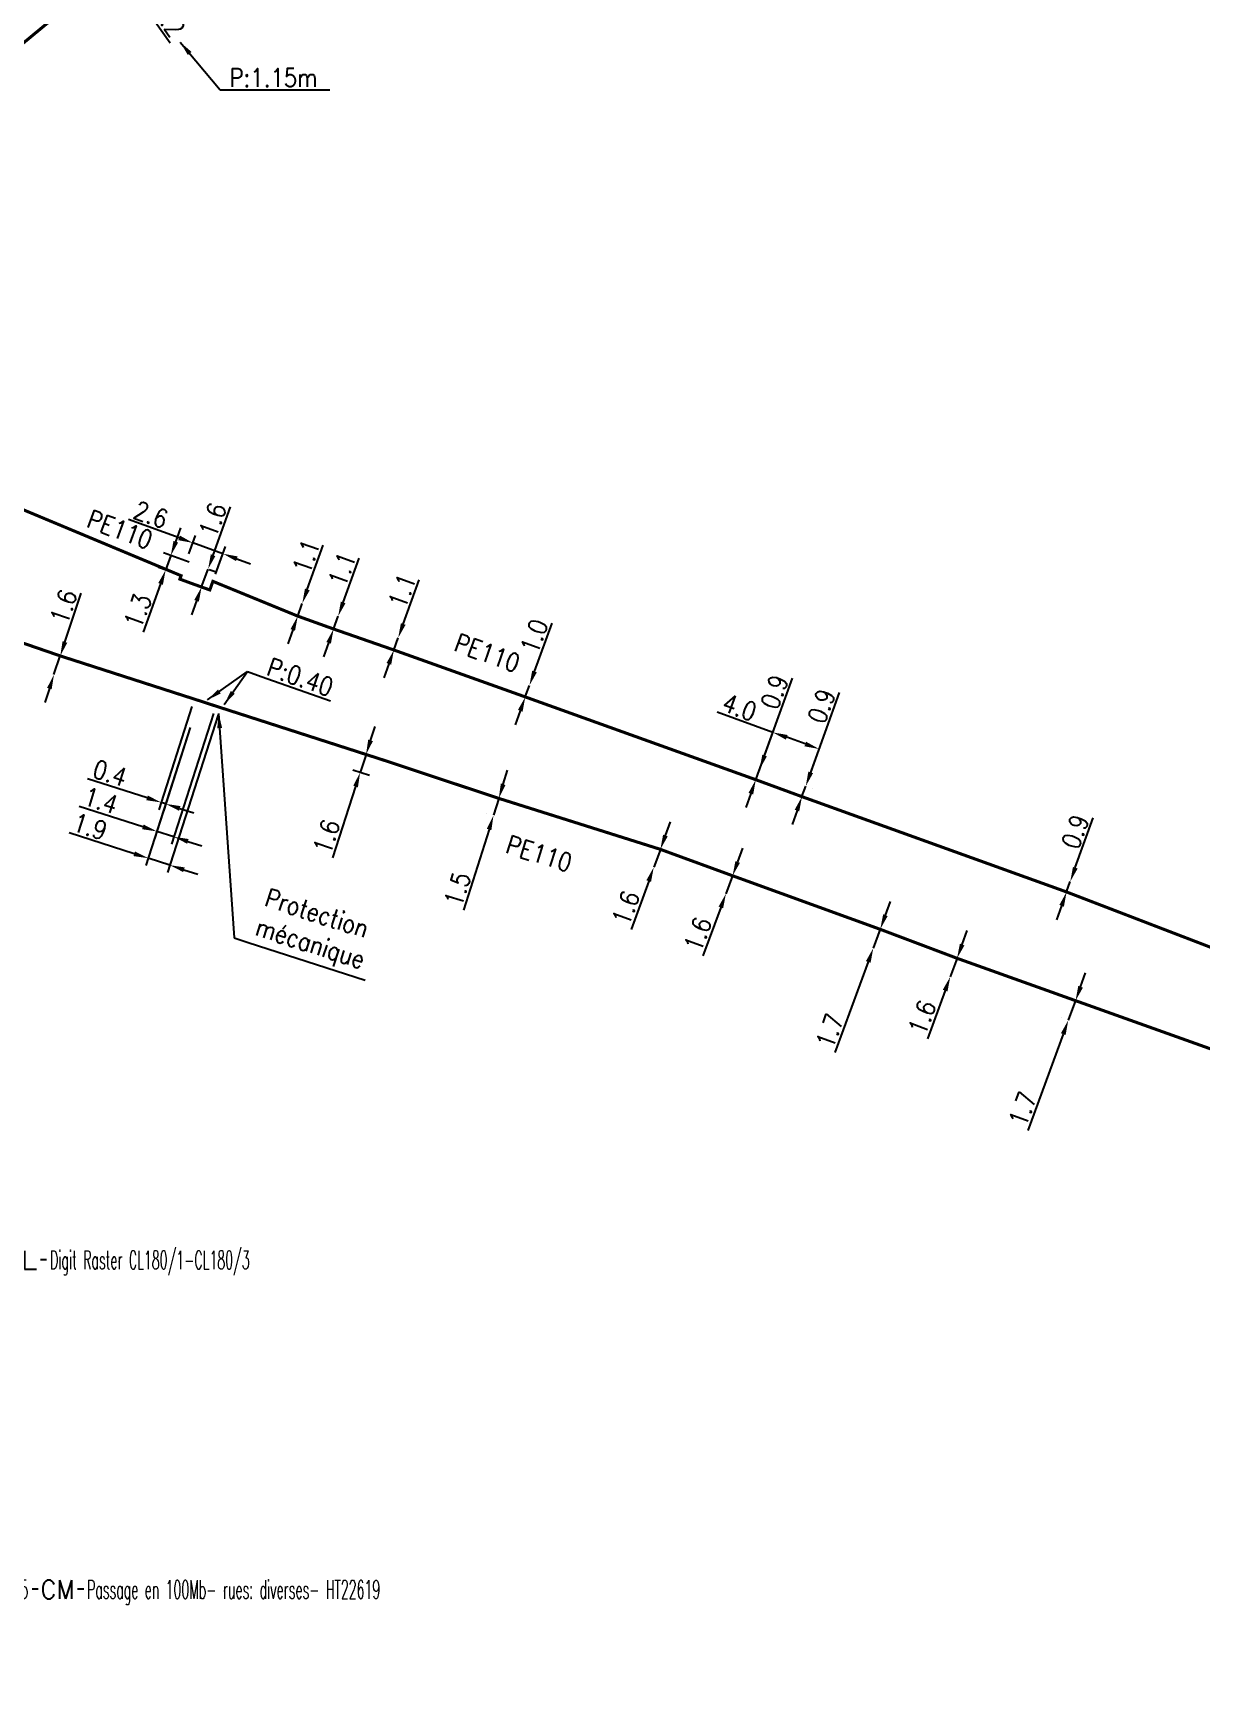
# Model space of a CAD drawing. Header units: millimetres. Extents: x 149996 to 151004, y 126998 to 128018.
# Drawn here: x 150520.6 to 150615.7, y 127226.4 to 127360.6 of the extents above; entities that cross this region are included whole.
import ezdxf
from ezdxf.enums import TextEntityAlignment as Align

# ---------------------------------------------------------------- set-up
doc = ezdxf.new("R2010")
doc.units = ezdxf.units.MM
doc.header["$PDMODE"] = 34
doc.linetypes.add('L_25_AP', pattern=[2000, 1000, 1000])
doc.linetypes.add('L_25_PE', pattern=[2000, 1000, 1000])
doc.layers.get('0').update_dxf_attribs({"linetype": 'CONTINUOUS'})
doc.layers.get('DEFPOINTS').update_dxf_attribs({"linetype": 'CONTINUOUS'})
for name, color, linetype in [('L_140', 3, 'CONTINUOUS'), ('L_150', 1, 'CONTINUOUS'), ('L_420', 7, 'CONTINUOUS'), ('L_910', 7, 'CONTINUOUS')]:
    doc.layers.add(name, color=color, linetype=linetype)
doc.styles.get("Standard").update_dxf_attribs({"font": 'romans.shx', "width": 0.85})
doc.dimstyles.get("Standard").update_dxf_attribs({"dimtxt": 1.5, "dimasz": 1.2, "dimexe": 0.625, "dimexo": 0.625, "dimgap": 0.25, "dimtad": 1, "dimdec": 1, "dimzin": 0, "dimdsep": 46, "dimtxsty": 'Standard', "dimcen": -0.5, "dimadec": 0, "dimazin": 0, "dimtfac": 1, "dimtdec": 1, "dimtmove": 0, "dimatfit": 3, "dimfxl": 0, "dimtolj": 1, "dimtzin": 0, "dimarcsym": 0})

# ---------------------------------------------------------------- blocks, each defined once
blk = doc.blocks.new('*D79')
at = {"layer": 'DEFPOINTS', "color": 0, "linetype": 'Continuous', "transparency": 16777216}
for p in [(150528.81, 127367.28), (150530.08, 127365.48), (150528.55, 127364.41)]:
    blk.add_point(p, dxfattribs=at)
at = {"layer": 'L_150', "color": 0, "linetype": 'Continuous', "lineweight": -2, "transparency": 16777216}
for p, q in [((150526.6, 127367.19), (150525.9, 127368.17)), ((150528.3, 127366.92), (150526.77, 127365.84)), ((150527.29, 127366.2), (150528.55, 127364.41)), ((150529.57, 127365.12), (150528.04, 127364.05)), ((150529.24, 127363.42), (150531.76, 127359.85))]:
    blk.add_line(p, q, dxfattribs=at)
at = {"layer": 'L_150', "color": 0, "linetype": 'Continuous', "transparency": 16777216}
for points in [[(150526.76, 127367.3), (150526.43, 127367.07), (150527.29, 127366.2)], [(150529.41, 127363.54), (150529.08, 127363.31), (150528.55, 127364.41)]]:
    blk.add_solid(points, dxfattribs=at)
at = {"layer": 'L_150', "color": 0, "linetype": 'Continuous', "transparency": 16777216, "insert": (150531.66, 127361.72), "char_height": 1.5, "attachment_point": 5, "rotation": 305.1501}
blk.add_mtext('\\A1;2.2', dxfattribs=at)
blk = doc.blocks.new('*D576')
at = {"layer": 'DEFPOINTS', "color": 0, "linetype": 'Continuous', "transparency": 16777216}
for p in [(150533.73, 127306.41), (150533.59, 127304.69), (150531.4, 127297.88)]:
    blk.add_point(p, dxfattribs=at)
at = {"layer": 'L_420', "color": 0, "linetype": 'Continuous', "lineweight": -2, "transparency": 16777216}
for p, q in [((150533.53, 127305.82), (150530.83, 127297.4)), ((150533.4, 127304.1), (150531.21, 127297.28)), ((150529.88, 127298.37), (150525.02, 127299.93)), ((150531.4, 127297.88), (150531.02, 127298)), ((150532.54, 127297.51), (150533.69, 127297.14))]:
    blk.add_line(p, q, dxfattribs=at)
at = {"layer": 'L_420', "color": 0, "linetype": 'Continuous', "transparency": 16777216}
for points in [[(150529.94, 127298.56), (150529.82, 127298.18), (150531.02, 127298)], [(150532.6, 127297.7), (150532.48, 127297.32), (150531.4, 127297.88)]]:
    blk.add_solid(points, dxfattribs=at)
at = {"layer": 'L_420', "color": 0, "linetype": 'Continuous', "transparency": 16777216, "insert": (150526.86, 127300.39), "char_height": 1.5, "attachment_point": 5, "rotation": 342.1648}
blk.add_mtext('\\A1;0.4', dxfattribs=at)
blk = doc.blocks.new('*D577')
at = {"layer": 'DEFPOINTS', "color": 0, "linetype": 'Continuous', "transparency": 16777216}
for p in [(150535.49, 127305.84), (150533.59, 127304.69), (150530.68, 127295.64)]:
    blk.add_point(p, dxfattribs=at)
at = {"layer": 'L_150', "color": 0, "linetype": 'Continuous', "lineweight": -2, "transparency": 16777216}
for p, q in [((150535.3, 127305.25), (150531.87, 127294.6)), ((150533.4, 127304.1), (150530.49, 127295.04)), ((150529.54, 127296.01), (150524.35, 127297.68)), ((150532.06, 127295.2), (150530.68, 127295.64)), ((150533.2, 127294.83), (150534.35, 127294.46))]:
    blk.add_line(p, q, dxfattribs=at)
at = {"layer": 'L_150', "color": 0, "linetype": 'Continuous', "transparency": 16777216}
for points in [[(150529.6, 127296.2), (150529.48, 127295.82), (150530.68, 127295.64)], [(150533.26, 127295.02), (150533.14, 127294.64), (150532.06, 127295.2)]]:
    blk.add_solid(points, dxfattribs=at)
at = {"layer": 'L_150', "color": 0, "linetype": 'Continuous', "transparency": 16777216, "insert": (150526.11, 127298.16), "char_height": 1.5, "attachment_point": 5, "rotation": 342.1648}
blk.add_mtext('\\A1;1.4', dxfattribs=at)
blk = doc.blocks.new('*D578')
at = {"layer": 'DEFPOINTS', "color": 0, "linetype": 'Continuous', "transparency": 16777216}
for p in [(150535.87, 127305.72), (150533.59, 127304.69), (150529.98, 127293.46)]:
    blk.add_point(p, dxfattribs=at)
at = {"layer": 'L_420', "color": 0, "linetype": 'Continuous', "lineweight": -2, "transparency": 16777216}
for p, q in [((150535.68, 127305.13), (150531.55, 127292.29)), ((150533.4, 127304.1), (150529.79, 127292.86)), ((150528.84, 127293.82), (150523.54, 127295.53)), ((150531.74, 127292.89), (150529.98, 127293.46)), ((150532.88, 127292.52), (150534.02, 127292.15))]:
    blk.add_line(p, q, dxfattribs=at)
at = {"layer": 'L_420', "color": 0, "linetype": 'Continuous', "transparency": 16777216}
for points in [[(150528.9, 127294.01), (150528.77, 127293.63), (150529.98, 127293.46)], [(150532.94, 127292.71), (150532.82, 127292.33), (150531.74, 127292.89)]]:
    blk.add_solid(points, dxfattribs=at)
at = {"layer": 'L_420', "color": 0, "linetype": 'Continuous', "transparency": 16777216, "insert": (150525.24, 127296.03), "char_height": 1.5, "attachment_point": 5, "rotation": 342.1648}
blk.add_mtext('\\A1;1.9', dxfattribs=at)
blk = doc.blocks.new('*D579')
at = {"layer": 'DEFPOINTS', "color": 0, "linetype": 'Continuous', "transparency": 16777216}
for p in [(150522.81, 127309.93), (150522.3, 127308.41), (150522.3, 127308.41)]:
    blk.add_point(p, dxfattribs=at)
at = {"layer": 'L_150', "color": 0, "linetype": 'Continuous', "lineweight": -2, "transparency": 16777216}
for p, q in [((150523.19, 127311.06), (150524.52, 127315.04)), ((150522.3, 127308.41), (150522.81, 127309.93)), ((150521.93, 127307.27), (150521.55, 127306.13))]:
    blk.add_line(p, q, dxfattribs=at)
at = {"layer": 'L_150', "color": 0, "linetype": 'Continuous', "transparency": 16777216}
for points in [[(150523, 127311.13), (150523.38, 127311), (150522.81, 127309.93)], [(150521.74, 127307.33), (150522.11, 127307.21), (150522.3, 127308.41)]]:
    blk.add_solid(points, dxfattribs=at)
at = {"layer": 'L_150', "color": 0, "linetype": 'Continuous', "transparency": 16777216, "insert": (150523.09, 127313.94), "char_height": 1.5, "attachment_point": 5, "rotation": 71.5608}
blk.add_mtext('\\A1;1.6', dxfattribs=at)
blk = doc.blocks.new('*D580')
at = {"layer": 'DEFPOINTS', "color": 0, "linetype": 'Continuous', "transparency": 16777216}
for p in [(150549.06, 127301.47), (150547.23, 127300.44), (150548.59, 127300)]:
    blk.add_point(p, dxfattribs=at)
at = {"layer": 'L_150', "color": 0, "linetype": 'Continuous', "lineweight": -2, "transparency": 16777216}
for p, q in [((150548.08, 127303.05), (150548.45, 127304.19)), ((150548.47, 127301.67), (150547.12, 127302.11)), ((150547.71, 127301.91), (150547.23, 127300.44)), ((150547.99, 127300.19), (150546.64, 127300.63)), ((150546.86, 127299.3), (150544.98, 127293.49))]:
    blk.add_line(p, q, dxfattribs=at)
at = {"layer": 'L_150', "color": 0, "linetype": 'Continuous', "transparency": 16777216}
for points in [[(150547.89, 127303.12), (150548.27, 127302.99), (150547.71, 127301.91)], [(150546.67, 127299.36), (150547.05, 127299.23), (150547.23, 127300.44)]]:
    blk.add_solid(points, dxfattribs=at)
at = {"layer": 'L_150', "color": 0, "linetype": 'Continuous', "transparency": 16777216, "insert": (150544.49, 127295.22), "char_height": 1.5, "attachment_point": 5, "rotation": 72.0088}
blk.add_mtext('\\A1;1.6', dxfattribs=at)
blk = doc.blocks.new('*D581')
at = {"layer": 'DEFPOINTS', "color": 0, "linetype": 'Continuous', "transparency": 16777216}
for p in [(150558.53, 127298.33), (150558.09, 127296.95), (150558.09, 127296.94)]:
    blk.add_point(p, dxfattribs=at)
at = {"layer": 'L_150', "color": 0, "linetype": 'Continuous', "lineweight": -2, "transparency": 16777216}
for p, q in [((150558.88, 127299.48), (150559.24, 127300.62)), ((150557.93, 127298.51), (150557.92, 127298.52)), ((150558.52, 127298.33), (150558.09, 127296.95)), ((150557.5, 127297.13), (150557.49, 127297.13)), ((150557.73, 127295.8), (150555.66, 127289.22))]:
    blk.add_line(p, q, dxfattribs=at)
at = {"layer": 'L_150', "color": 0, "linetype": 'Continuous', "transparency": 16777216}
for points in [[(150558.69, 127299.54), (150559.07, 127299.42), (150558.52, 127298.33)], [(150557.54, 127295.86), (150557.92, 127295.74), (150558.09, 127296.95)]]:
    blk.add_solid(points, dxfattribs=at)
at = {"layer": 'L_150', "color": 0, "linetype": 'Continuous', "transparency": 16777216, "insert": (150555.16, 127290.94), "char_height": 1.5, "attachment_point": 5, "rotation": 72.6056}
blk.add_mtext('\\A1;1.5', dxfattribs=at)
blk = doc.blocks.new('*D582')
at = {"layer": 'DEFPOINTS', "color": 0, "linetype": 'Continuous', "transparency": 16777216}
for p in [(150571.68, 127294.18), (150571.14, 127292.72), (150571.14, 127292.72)]:
    blk.add_point(p, dxfattribs=at)
at = {"layer": 'L_150', "color": 0, "linetype": 'Continuous', "lineweight": -2, "transparency": 16777216}
for p, q in [((150572.09, 127295.31), (150572.5, 127296.43)), ((150571.68, 127294.18), (150571.14, 127292.72)), ((150570.73, 127291.6), (150569.29, 127287.66))]:
    blk.add_line(p, q, dxfattribs=at)
at = {"layer": 'L_150', "color": 0, "linetype": 'Continuous', "transparency": 16777216}
for points in [[(150571.9, 127295.37), (150572.28, 127295.24), (150571.68, 127294.18)], [(150570.54, 127291.66), (150570.92, 127291.53), (150571.14, 127292.72)]]:
    blk.add_solid(points, dxfattribs=at)
at = {"layer": 'L_150', "color": 0, "linetype": 'Continuous', "transparency": 16777216, "insert": (150568.87, 127289.41), "char_height": 1.5, "attachment_point": 5, "rotation": 69.9033}
blk.add_mtext('\\A1;1.6', dxfattribs=at)
blk = doc.blocks.new('*D583')
at = {"layer": 'DEFPOINTS', "color": 0, "linetype": 'Continuous', "transparency": 16777216}
for p in [(150589.59, 127287.69), (150589.02, 127286.14), (150589.02, 127286.14)]:
    blk.add_point(p, dxfattribs=at)
at = {"layer": 'L_150', "color": 0, "linetype": 'Continuous', "lineweight": -2, "transparency": 16777216}
for p, q in [((150590.01, 127288.82), (150590.42, 127289.94)), ((150589.59, 127287.69), (150589.02, 127286.14)), ((150588.61, 127285.01), (150585.9, 127277.64))]:
    blk.add_line(p, q, dxfattribs=at)
at = {"layer": 'L_150', "color": 0, "linetype": 'Continuous', "transparency": 16777216}
for points in [[(150589.82, 127288.89), (150590.19, 127288.75), (150589.59, 127287.69)], [(150588.42, 127285.08), (150588.8, 127284.95), (150589.02, 127286.14)]]:
    blk.add_solid(points, dxfattribs=at)
at = {"layer": 'L_150', "color": 0, "linetype": 'Continuous', "transparency": 16777216, "insert": (150585.48, 127279.39), "char_height": 1.5, "attachment_point": 5, "rotation": 69.8472}
blk.add_mtext('\\A1;1.7', dxfattribs=at)
blk = doc.blocks.new('*D584')
at = {"layer": 'DEFPOINTS', "color": 0, "linetype": 'Continuous', "transparency": 16777216}
for p in [(150595.84, 127285.31), (150595.29, 127283.81), (150595.29, 127283.81)]:
    blk.add_point(p, dxfattribs=at)
at = {"layer": 'L_150', "color": 0, "linetype": 'Continuous', "lineweight": -2, "transparency": 16777216}
for p, q in [((150596.26, 127286.43), (150596.67, 127287.56)), ((150595.84, 127285.31), (150595.29, 127283.81)), ((150594.87, 127282.68), (150593.42, 127278.75))]:
    blk.add_line(p, q, dxfattribs=at)
at = {"layer": 'L_150', "color": 0, "linetype": 'Continuous', "transparency": 16777216}
for points in [[(150596.07, 127286.5), (150596.44, 127286.36), (150595.84, 127285.31)], [(150594.68, 127282.75), (150595.06, 127282.61), (150595.29, 127283.81)]]:
    blk.add_solid(points, dxfattribs=at)
at = {"layer": 'L_150', "color": 0, "linetype": 'Continuous', "transparency": 16777216, "insert": (150593, 127280.5), "char_height": 1.5, "attachment_point": 5, "rotation": 69.7236}
blk.add_mtext('\\A1;1.6', dxfattribs=at)
blk = doc.blocks.new('*D585')
at = {"layer": 'DEFPOINTS', "color": 0, "linetype": 'Continuous', "transparency": 16777216}
for p in [(150605.49, 127281.86), (150604.9, 127280.27), (150604.9, 127280.27)]:
    blk.add_point(p, dxfattribs=at)
at = {"layer": 'L_150', "color": 0, "linetype": 'Continuous', "lineweight": -2, "transparency": 16777216}
for p, q in [((150605.9, 127282.99), (150606.31, 127284.12)), ((150604.9, 127282.08), (150604.9, 127282.08)), ((150605.49, 127281.86), (150604.9, 127280.27)), ((150604.31, 127280.48), (150604.31, 127280.48)), ((150604.49, 127279.14), (150601.61, 127271.3))]:
    blk.add_line(p, q, dxfattribs=at)
at = {"layer": 'L_150', "color": 0, "linetype": 'Continuous', "transparency": 16777216}
for points in [[(150605.71, 127283.06), (150606.09, 127282.92), (150605.49, 127281.86)], [(150604.3, 127279.21), (150604.68, 127279.07), (150604.9, 127280.27)]]:
    blk.add_solid(points, dxfattribs=at)
at = {"layer": 'L_150', "color": 0, "linetype": 'Continuous', "transparency": 16777216, "insert": (150601.19, 127273.04), "char_height": 1.5, "attachment_point": 5, "rotation": 69.8542}
blk.add_mtext('\\A1;1.7', dxfattribs=at)
blk = doc.blocks.new('*D587')
at = {"layer": 'DEFPOINTS', "color": 0, "linetype": 'Continuous', "transparency": 16777216}
for p in [(150577.56, 127292.03), (150577.02, 127290.57), (150577.02, 127290.57)]:
    blk.add_point(p, dxfattribs=at)
at = {"layer": 'L_150', "color": 0, "linetype": 'Continuous', "lineweight": -2, "transparency": 16777216}
for p, q in [((150577.98, 127293.15), (150578.39, 127294.28)), ((150577.56, 127292.03), (150577.02, 127290.57)), ((150576.61, 127289.45), (150575.15, 127285.52))]:
    blk.add_line(p, q, dxfattribs=at)
at = {"layer": 'L_150', "color": 0, "linetype": 'Continuous', "transparency": 16777216}
for points in [[(150577.79, 127293.22), (150578.16, 127293.08), (150577.56, 127292.03)], [(150576.42, 127289.52), (150576.79, 127289.38), (150577.02, 127290.57)]]:
    blk.add_solid(points, dxfattribs=at)
at = {"layer": 'L_150', "color": 0, "linetype": 'Continuous', "transparency": 16777216, "insert": (150574.73, 127287.27), "char_height": 1.5, "attachment_point": 5, "rotation": 69.6887}
blk.add_mtext('\\A1;1.6', dxfattribs=at)
blk = doc.blocks.new('*D597')
at = {"layer": 'DEFPOINTS', "color": 0, "linetype": 'Continuous', "transparency": 16777216}
for p in [(150584.61, 127302.35), (150579.45, 127299.85), (150583.52, 127299.32)]:
    blk.add_point(p, dxfattribs=at)
at = {"layer": 'L_150', "color": 0, "linetype": 'Continuous', "lineweight": -2, "transparency": 16777216}
for p, q in [((150580.84, 127303.7), (150576.3, 127305.34)), ((150579.67, 127300.43), (150581.05, 127304.29)), ((150583.48, 127302.76), (150581.97, 127303.3)), ((150583.73, 127299.91), (150584.82, 127302.94))]:
    blk.add_line(p, q, dxfattribs=at)
at = {"layer": 'L_150', "color": 0, "linetype": 'Continuous', "transparency": 16777216}
for points in [[(150582.04, 127303.49), (150581.9, 127303.11), (150580.84, 127303.7)], [(150583.55, 127302.94), (150583.41, 127302.57), (150584.61, 127302.35)]]:
    blk.add_solid(points, dxfattribs=at)
at = {"layer": 'L_150', "color": 0, "linetype": 'Continuous', "transparency": 16777216, "insert": (150578.13, 127305.74), "char_height": 1.5, "attachment_point": 5, "rotation": 340.2095}
blk.add_mtext('\\A1;4.0', dxfattribs=at)
blk = doc.blocks.new('*D599')
at = {"layer": 'DEFPOINTS', "color": 0, "linetype": 'Continuous', "transparency": 16777216}
for p in [(150531.81, 127318.1), (150533.91, 127317.34), (150532.65, 127316.46)]:
    blk.add_point(p, dxfattribs=at)
at = {"layer": 'L_150', "color": 0, "linetype": 'Continuous', "lineweight": -2, "transparency": 16777216}
for p, q in [((150532.22, 127319.23), (150532.63, 127320.35)), ((150532.06, 127316.68), (150530.8, 127317.13)), ((150533.32, 127317.55), (150531.22, 127318.31)), ((150531.81, 127318.1), (150531.39, 127316.92)), ((150530.98, 127315.79), (150529.55, 127311.85))]:
    blk.add_line(p, q, dxfattribs=at)
at = {"layer": 'L_150', "color": 0, "linetype": 'Continuous', "transparency": 16777216}
for points in [[(150532.03, 127319.29), (150532.41, 127319.16), (150531.81, 127318.1)], [(150530.79, 127315.86), (150531.17, 127315.72), (150531.39, 127316.92)]]:
    blk.add_solid(points, dxfattribs=at)
at = {"layer": 'L_150', "color": 0, "linetype": 'Continuous', "transparency": 16777216, "insert": (150529.12, 127313.6), "char_height": 1.5, "attachment_point": 5, "rotation": 70.1209}
blk.add_mtext('\\A1;1.3', dxfattribs=at)
blk = doc.blocks.new('*D600')
at = {"layer": 'DEFPOINTS', "color": 0, "linetype": 'Continuous', "transparency": 16777216}
for p in [(150533.61, 127319.13), (150533.07, 127317.64), (150535.24, 127316)]:
    blk.add_point(p, dxfattribs=at)
at = {"layer": 'L_150', "color": 0, "linetype": 'Continuous', "lineweight": -2, "transparency": 16777216}
for p, q in [((150532.48, 127319.54), (150528.37, 127321.03)), ((150533.28, 127318.23), (150533.82, 127319.72)), ((150536.06, 127318.25), (150533.61, 127319.13)), ((150535.46, 127316.59), (150536.27, 127318.84)), ((150537.19, 127317.84), (150538.31, 127317.43))]:
    blk.add_line(p, q, dxfattribs=at)
at = {"layer": 'L_150', "color": 0, "linetype": 'Continuous', "transparency": 16777216}
for points in [[(150532.55, 127319.73), (150532.42, 127319.35), (150533.61, 127319.13)], [(150537.25, 127318.03), (150537.12, 127317.65), (150536.06, 127318.25)]]:
    blk.add_solid(points, dxfattribs=at)
at = {"layer": 'L_150', "color": 0, "linetype": 'Continuous', "transparency": 16777216, "insert": (150530.2, 127321.43), "char_height": 1.5, "attachment_point": 5, "rotation": 340.1209}
blk.add_mtext('\\A1;2.6', dxfattribs=at)
blk = doc.blocks.new('*D617')
at = {"layer": 'DEFPOINTS', "color": 0, "linetype": 'Continuous', "transparency": 16777216}
for p in [(150542.15, 127313.17), (150542.52, 127314.21), (150542.52, 127314.21)]:
    blk.add_point(p, dxfattribs=at)
at = {"layer": 'L_150', "color": 0, "linetype": 'Continuous', "lineweight": -2, "transparency": 16777216}
for p, q in [((150542.93, 127315.34), (150544.23, 127318.94)), ((150542.15, 127313.17), (150542.52, 127314.21)), ((150541.74, 127312.05), (150541.34, 127310.92))]:
    blk.add_line(p, q, dxfattribs=at)
at = {"layer": 'L_150', "color": 0, "linetype": 'Continuous', "transparency": 16777216}
for points in [[(150542.74, 127315.41), (150543.12, 127315.27), (150542.52, 127314.21)], [(150541.56, 127312.11), (150541.93, 127311.98), (150542.15, 127313.17)]]:
    blk.add_solid(points, dxfattribs=at)
at = {"layer": 'L_150', "color": 0, "linetype": 'Continuous', "transparency": 16777216, "insert": (150542.84, 127318.04), "char_height": 1.5, "attachment_point": 5, "rotation": 70.1866}
blk.add_mtext('\\A1;1.1', dxfattribs=at)
blk = doc.blocks.new('*D618')
at = {"layer": 'DEFPOINTS', "color": 0, "linetype": 'Continuous', "transparency": 16777216}
for p in [(150545.44, 127313.16), (150545.44, 127313.16), (150545.07, 127312.12)]:
    blk.add_point(p, dxfattribs=at)
at = {"layer": 'L_150', "color": 0, "linetype": 'Continuous', "lineweight": -2, "transparency": 16777216}
for p, q in [((150545.85, 127314.29), (150547.15, 127317.89)), ((150545.07, 127312.12), (150545.44, 127313.16)), ((150544.66, 127310.99), (150544.26, 127309.86))]:
    blk.add_line(p, q, dxfattribs=at)
at = {"layer": 'L_150', "color": 0, "linetype": 'Continuous', "transparency": 16777216}
for points in [[(150545.66, 127314.35), (150546.04, 127314.22), (150545.44, 127313.16)], [(150544.48, 127311.06), (150544.85, 127310.93), (150545.07, 127312.12)]]:
    blk.add_solid(points, dxfattribs=at)
at = {"layer": 'L_150', "color": 0, "linetype": 'Continuous', "transparency": 16777216, "insert": (150545.76, 127316.99), "char_height": 1.5, "attachment_point": 5, "rotation": 70.1866}
blk.add_mtext('\\A1;1.1', dxfattribs=at)
blk = doc.blocks.new('*D619')
at = {"layer": 'DEFPOINTS', "color": 0, "linetype": 'Continuous', "transparency": 16777216}
for p in [(150560.68, 127306.59), (150561.02, 127307.53), (150561.02, 127307.53)]:
    blk.add_point(p, dxfattribs=at)
at = {"layer": 'L_150', "color": 0, "linetype": 'Continuous', "lineweight": -2, "transparency": 16777216}
for p, q in [((150561.43, 127308.66), (150562.87, 127312.59)), ((150560.68, 127306.59), (150561.02, 127307.53)), ((150560.27, 127305.46), (150559.86, 127304.33))]:
    blk.add_line(p, q, dxfattribs=at)
at = {"layer": 'L_150', "color": 0, "linetype": 'Continuous', "transparency": 16777216}
for points in [[(150561.24, 127308.72), (150561.62, 127308.59), (150561.02, 127307.53)], [(150560.08, 127305.53), (150560.46, 127305.39), (150560.68, 127306.59)]]:
    blk.add_solid(points, dxfattribs=at)
at = {"layer": 'L_150', "color": 0, "linetype": 'Continuous', "transparency": 16777216, "insert": (150561.41, 127311.53), "char_height": 1.5, "attachment_point": 5, "rotation": 70.0084}
blk.add_mtext('\\A1;1.0', dxfattribs=at)
blk = doc.blocks.new('*D620')
at = {"layer": 'DEFPOINTS', "color": 0, "linetype": 'Continuous', "transparency": 16777216}
for p in [(150579.45, 127299.85), (150579.76, 127300.69), (150579.76, 127300.69)]:
    blk.add_point(p, dxfattribs=at)
at = {"layer": 'L_150', "color": 0, "linetype": 'Continuous', "lineweight": -2, "transparency": 16777216}
for p, q in [((150580.17, 127301.82), (150582.44, 127308.13)), ((150579.45, 127299.85), (150579.76, 127300.69)), ((150579.05, 127298.72), (150578.64, 127297.59))]:
    blk.add_line(p, q, dxfattribs=at)
at = {"layer": 'L_150', "color": 0, "linetype": 'Continuous', "transparency": 16777216}
for points in [[(150579.98, 127301.89), (150580.35, 127301.75), (150579.76, 127300.69)], [(150578.86, 127298.78), (150579.24, 127298.65), (150579.45, 127299.85)]]:
    blk.add_solid(points, dxfattribs=at)
at = {"layer": 'L_150', "color": 0, "linetype": 'Continuous', "transparency": 16777216, "insert": (150580.97, 127307), "char_height": 1.5, "attachment_point": 5, "rotation": 70.2095}
blk.add_mtext('\\A1;0.9', dxfattribs=at)
blk = doc.blocks.new('*D621')
at = {"layer": 'DEFPOINTS', "color": 0, "linetype": 'Continuous', "transparency": 16777216}
for p in [(150583.21, 127298.47), (150583.52, 127299.32), (150583.52, 127299.32)]:
    blk.add_point(p, dxfattribs=at)
at = {"layer": 'L_150', "color": 0, "linetype": 'Continuous', "lineweight": -2, "transparency": 16777216}
for p, q in [((150583.92, 127300.45), (150586.27, 127306.96)), ((150583.21, 127298.47), (150583.52, 127299.32)), ((150583.8, 127298.26), (150583.8, 127298.26)), ((150584.1, 127299.11), (150584.1, 127299.11)), ((150582.81, 127297.34), (150582.4, 127296.21))]:
    blk.add_line(p, q, dxfattribs=at)
at = {"layer": 'L_150', "color": 0, "linetype": 'Continuous', "transparency": 16777216}
for points in [[(150583.73, 127300.51), (150584.11, 127300.38), (150583.52, 127299.32)], [(150582.62, 127297.41), (150582.99, 127297.27), (150583.21, 127298.47)]]:
    blk.add_solid(points, dxfattribs=at)
at = {"layer": 'L_150', "color": 0, "linetype": 'Continuous', "transparency": 16777216, "insert": (150584.8, 127305.84), "char_height": 1.5, "attachment_point": 5, "rotation": 70.2095}
blk.add_mtext('\\A1;0.9', dxfattribs=at)
blk = doc.blocks.new('*D622')
at = {"layer": 'DEFPOINTS', "color": 0, "linetype": 'Continuous', "transparency": 16777216}
for p in [(150605.06, 127291.56), (150605.06, 127291.56), (150604.76, 127290.71)]:
    blk.add_point(p, dxfattribs=at)
at = {"layer": 'L_150', "color": 0, "linetype": 'Continuous', "lineweight": -2, "transparency": 16777216}
for p, q in [((150605.47, 127292.69), (150606.93, 127296.74)), ((150604.76, 127290.71), (150605.06, 127291.56)), ((150604.35, 127289.58), (150603.95, 127288.45))]:
    blk.add_line(p, q, dxfattribs=at)
at = {"layer": 'L_150', "color": 0, "linetype": 'Continuous', "transparency": 16777216}
for points in [[(150605.28, 127292.75), (150605.66, 127292.62), (150605.06, 127291.56)], [(150604.17, 127289.65), (150604.54, 127289.51), (150604.76, 127290.71)]]:
    blk.add_solid(points, dxfattribs=at)
at = {"layer": 'L_150', "color": 0, "linetype": 'Continuous', "transparency": 16777216, "insert": (150605.46, 127295.62), "char_height": 1.5, "attachment_point": 5, "rotation": 70.2252}
blk.add_mtext('\\A1;0.9', dxfattribs=at)
blk = doc.blocks.new('GIS_MODF')
at = {"color": 0, "linetype": 'Continuous', "flags": 128}
for points in [[(-2.18, -0.01), (-1.68, -0.01)], [(1.52, -0.01), (2.02, -0.01)]]:
    blk.add_lwpolyline(points, dxfattribs=at)
at = {"color": 0, "linetype": 'Continuous', "width": 0.5}
blk.add_attdef('DATE', text='', height=1.5, dxfattribs=at).set_placement((-2.5, -0.8), align=Align.RIGHT)
at = {"color": 0, "linetype": 'Continuous', "width": 1.771291}
blk.add_attdef('USER', text='', height=1.5, dxfattribs=at).set_placement((-1.51, -0.8), (1.28, -0.8), align=Align.FIT)
at = {"color": 0, "linetype": 'Continuous', "width": 0.5}
blk.add_attdef('DESC', (2.29, -0.8), '', height=1.5, dxfattribs=at)
blk = doc.blocks.new('*D635')
at = {"layer": 'DEFPOINTS', "color": 0, "linetype": 'Continuous', "transparency": 16777216}
for p in [(150534.34, 127317.18), (150533.81, 127315.72), (150534.85, 127317)]:
    blk.add_point(p, dxfattribs=at)
at = {"layer": 'L_150', "color": 0, "linetype": 'Continuous', "lineweight": -2, "transparency": 16777216}
for p, q in [((150535.25, 127318.13), (150536.68, 127322.07)), ((150534.32, 127315.54), (150534.85, 127317)), ((150534.93, 127316.97), (150535.43, 127316.79)), ((150533.91, 127314.41), (150533.5, 127313.28)), ((150534.4, 127315.51), (150534.91, 127315.33))]:
    blk.add_line(p, q, dxfattribs=at)
at = {"layer": 'L_150', "color": 0, "linetype": 'Continuous', "transparency": 16777216}
for points in [[(150535.07, 127318.2), (150535.44, 127318.06), (150534.85, 127317)], [(150533.72, 127314.48), (150534.1, 127314.35), (150534.32, 127315.54)]]:
    blk.add_solid(points, dxfattribs=at)
at = {"layer": 'L_150', "color": 0, "linetype": 'Continuous', "transparency": 16777216, "insert": (150535.23, 127321), "char_height": 1.5, "attachment_point": 5, "rotation": 70.1209}
blk.add_mtext('\\A1;1.6', dxfattribs=at)
blk = doc.blocks.new('*D636')
at = {"layer": 'DEFPOINTS', "color": 0, "linetype": 'Continuous', "transparency": 16777216}
for p in [(150549.98, 127310.41), (150550.33, 127311.4), (150550.33, 127311.4)]:
    blk.add_point(p, dxfattribs=at)
at = {"layer": 'L_150', "color": 0, "linetype": 'Continuous', "lineweight": -2, "transparency": 16777216}
for p, q in [((150550.74, 127312.52), (150552.04, 127316.12)), ((150549.39, 127310.62), (150549.39, 127310.62)), ((150549.98, 127310.41), (150550.33, 127311.4)), ((150549.57, 127309.28), (150549.17, 127308.15))]:
    blk.add_line(p, q, dxfattribs=at)
at = {"layer": 'L_150', "color": 0, "linetype": 'Continuous', "transparency": 16777216}
for points in [[(150550.55, 127312.59), (150550.93, 127312.46), (150550.33, 127311.4)], [(150549.38, 127309.35), (150549.76, 127309.21), (150549.98, 127310.41)]]:
    blk.add_solid(points, dxfattribs=at)
at = {"layer": 'L_150', "color": 0, "linetype": 'Continuous', "transparency": 16777216, "insert": (150550.65, 127315.23), "char_height": 1.5, "attachment_point": 5, "rotation": 70.1866}
blk.add_mtext('\\A1;1.1', dxfattribs=at)

msp = doc.modelspace()

# ---------------------------------------------------------------- linework, layer by layer
at = {"layer": 'L_150', "linetype": 'L_25_AP', "flags": 128}
msp.add_lwpolyline([(150434.26, 127308.36, 0.25, 0.25, 0), (150434.29, 127308.38, 0.25, 0.25, 0), (150443.6, 127313.26, 0.25, 0.25, 0), (150447.06, 127315.28, 0.25, 0.25, 0), (150452.13, 127318.15, 0.25, 0.25, 0), (150464.25, 127324.89, 0.25, 0.25, 0), (150468.15, 127327.06, 0.25, 0.25, 0), (150474.03, 127330.21, 0.25, 0.25, 0), (150482.78, 127335.52, 0.25, 0.25, 0), (150487.63, 127338.24, 0.25, 0.25, 0), (150494.11, 127341.68, 0.25, 0.25, 0), (150496.87, 127343.31, 0.25, 0.25, 0), (150499.77, 127346.44, 0.25, 0.25, 0), (150514.2, 127355.19, 0.25, 0.25, 0), (150514.2, 127355.19, 0.25, 0.25, 0), (150514.2, 127355.19, 0.25, 0.25, 0), (150528.81, 127367.28, 0.25, 0.25, 0), (150545.32, 127378.86, 0.25, 0.25, 0), (150561.26, 127390.1, 0.25, 0.25, 0), (150571.19, 127396.94, 0.25, 0.25, 0), (150580.25, 127403.43, 0.25, 0.25, 0), (150580.25, 127403.43, 0.25, 0.25, 0), (150590.84, 127410.85, 0.25, 0.25, 0), (150598.74, 127416.35, 0.25, 0.25, 0), (150609.03, 127423.66, 0.25, 0.25, 0), (150617.66, 127429.79, 0.25, 0.25, 0), (150622.46, 127433.09, 0.25, 0.25, 0), (150631.45, 127439.52, 0.25, 0.25, 0), (150639.63, 127445.12, 0.25, 0.25, 0), (150642.72, 127447.2, 0.25, 0.25, 0), (150643.3, 127447.44, 0.25, 0.25, 0), (150643.75, 127447.89, 0.25, 0.25, 0), (150645.9, 127449.34, 0.25, 0.25, 0), (150653.83, 127455.17, 0.25, 0.25, 0), (150660.92, 127460.18, 0.25, 0.25, 0), (150665.58, 127463.38, 0.25, 0.25, 0), (150672.85, 127468.6, 0.25, 0.25, 0), (150672.85, 127468.6, 0.25, 0.25, 0), (150677.65, 127471.93, 0.25, 0.25, 0), (150685.06, 127477.14, 0.25, 0.25, 0), (150710.3, 127494.46, 0.25, 0.25, 0), (150710.3, 127494.46, 0.25, 0.25, 0), (150722.17, 127503.01, 0.25, 0.25, 0), (150731.6, 127509.68, 0.25, 0.25, 0), (150738.5, 127514.49, 0.25, 0.25, 0), (150742.26, 127517.2, 0.25, 0.25, 0), (150752.54, 127524.68, 0.25, 0.25, 0), (150762.32, 127531.31, 0.25, 0.25, 0), (150767.03, 127534.58, 0.25, 0.25, 0), (150774.41, 127539.76, 0.25, 0.25, 0), (150783.66, 127546.4, 0.25, 0.25, 0), (150789.56, 127550.59, 0.25, 0.25, 0), (150798.16, 127555.87, 0.25, 0.25, 0), (150799.1, 127556.03, 0.25, 0.25, 0), (150806.38, 127559.08, 0.25, 0.25, 0), (150821.61, 127562.94, 0, 0, 0)], format="xyseb", dxfattribs=at)
at = {"layer": 'L_150', "linetype": 'L_25_PE', "const_width": 0.25, "flags": 128}
for points in [[(150468.15, 127327.06), (150476.15, 127324.84), (150482.05, 127322.74), (150487.74, 127320.87), (150493.22, 127319.37), (150498.2, 127317.62), (150510.38, 127314.21), (150522.81, 127309.93), (150534.11, 127306.29), (150535.49, 127305.84), (150549.06, 127301.47), (150558.52, 127298.33), (150571.68, 127294.18), (150577.56, 127292.03), (150589.58, 127287.67), (150595.84, 127285.31), (150605.49, 127281.86), (150623.05, 127275.59), (150626.58, 127274.24), (150631.87, 127272.18), (150648.11, 127266.31), (150654.47, 127264), (150666.95, 127259.48), (150678.82, 127255.16), (150692.24, 127250.33), (150710.72, 127243.55), (150717.82, 127240.73), (150719.62, 127239.62), (150720.29, 127237.84)], [(150799.32, 127226.51), (150785.49, 127226.89), (150772.15, 127230.2), (150759.63, 127234.85), (150749.16, 127238.42), (150734.13, 127243.52), (150724.08, 127247.43), (150722.28, 127248.06), (150707.41, 127253.28), (150694.19, 127258.17), (150674.18, 127265.26), (150656.16, 127272.15), (150641.84, 127277.15), (150626.71, 127282.62), (150619.52, 127285.04), (150604.76, 127290.71), (150583.21, 127298.47), (150579.45, 127299.85), (150560.68, 127306.59), (150549.98, 127310.41), (150545.07, 127312.12), (150542.15, 127313.17), (150542.15, 127313.17), (150535.24, 127316), (150534.99, 127315.3), (150533.81, 127315.72), (150532.55, 127316.18), (150532.65, 127316.46), (150515.18, 127323.76)]]:
    msp.add_lwpolyline(points, dxfattribs=at)

# ---------------------------------------------------------------- block references
at = {"layer": 'L_140', "linetype": 'Continuous'}
ref = msp.add_blockref('GIS_MODF', (150519.68, 127260.8), dxfattribs=at)
ref.add_attrib('DATE', '04/03/2015', dxfattribs={"layer": '0', "color": 0, "linetype": 'Continuous', "height": 1.5, "width": 0.5}).set_placement((150517.18, 127260), align=Align.RIGHT)
ref.add_attrib('USER', 'LL', dxfattribs={"layer": '0', "color": 0, "linetype": 'Continuous', "height": 1.5, "width": 1.180861}).set_placement((150518.17, 127260), (150520.96, 127260), align=Align.FIT)
ref.add_attrib('DESC', 'Digit Raster CL180/1-CL180/3', (150521.97, 127260), dxfattribs={"layer": '0', "color": 0, "linetype": 'Continuous', "height": 1.5, "width": 0.5})
at = {"layer": 'L_910', "linetype": 'Continuous'}
ref = msp.add_blockref('GIS_MODF', (150522.7, 127233.97), dxfattribs=at)
ref.add_attrib('DATE', '14/09/2015', dxfattribs={"layer": '0', "color": 0, "linetype": 'Continuous', "height": 1.5, "width": 0.5}).set_placement((150520.2, 127233.17), align=Align.RIGHT)
ref.add_attrib('USER', 'CM', dxfattribs={"layer": '0', "color": 0, "linetype": 'Continuous', "height": 1.5, "width": 0.950449}).set_placement((150521.2, 127233.17), (150523.98, 127233.17), align=Align.FIT)
ref.add_attrib('DESC', 'Passage en 100Mb- rues: diverses- HT22619', (150524.99, 127233.17), dxfattribs={"layer": '0', "color": 0, "linetype": 'Continuous', "height": 1.5, "width": 0.5})

# ---------------------------------------------------------------- texts
at = {"layer": 'L_150', "linetype": 'Continuous', "width": 0.85}
for rotation, p in [(339.6553, (150527.66, 127320.22)), (340.0716, (150557.58, 127310.17)), (342.5428, (150561.81, 127293.83))]:
    msp.add_text('PE110', height=1.5, rotation=rotation, dxfattribs=at).set_placement(p, align=Align.MIDDLE)
at = {"layer": 'L_150', "linetype": 'Continuous', "insert": (150536.59, 127356.26), "char_height": 1.5, "attachment_point": 7}
msp.add_mtext('\\A1;P:1.15m', dxfattribs=at)
at = {"layer": 'L_150', "linetype": 'Continuous', "insert": (150539.5, 127308.41), "char_height": 1.5, "attachment_point": 7, "rotation": 340.7335}
msp.add_mtext('P:0.40', dxfattribs=at)
at = {"layer": 'L_420', "linetype": 'Continuous', "insert": (150538.43, 127286.76), "char_height": 1.5, "attachment_point": 7, "rotation": 342.1916}
msp.add_mtext('\\A1;Protection\\Pmécanique', dxfattribs=at)

# ---------------------------------------------------------------- dimensions: what is measured, and where the dimension line sits
at = {"layer": 'L_150', "linetype": 'Continuous'}
dim = msp.add_linear_dim(base=(150528.55, 127364.41), p1=(150528.81, 127367.28), p2=(150530.08, 127365.48), angle=305.1501, dimstyle='Standard', override={"dimexe": 0.625, "dimtad": 1, "dimse1": 0, "dimse2": 0, "dimtmove": 0, "dimatfit": 3}, dxfattribs=at)
dim.commit()
dim.dimension.update_dxf_attribs({"geometry": '*D79', "text_midpoint": (150530.85, 127361.15), "dimtype": 160})
for base, p1, p2, angle, picture, middle in [((150533.61, 127319.13), (150535.24, 127316), (150533.07, 127317.64), 340.1209, '*D600', (150529.86, 127320.49)), ((150534.85, 127317), (150533.81, 127315.72), (150534.34, 127317.18), 250.1209, '*D635', (150536.17, 127320.66)), ((150531.81, 127318.1), (150532.65, 127316.46), (150533.91, 127317.34), 250.1209, '*D599', (150530.06, 127313.26)), ((150542.52, 127314.21), (150542.15, 127313.17), (150542.52, 127314.21), 250.1866, '*D617', (150543.78, 127317.7)), ((150545.44, 127313.16), (150545.07, 127312.12), (150545.44, 127313.16), 250.1866, '*D618', (150546.7, 127316.66)), ((150550.33, 127311.4), (150549.98, 127310.41), (150550.33, 127311.4), 250.1866, '*D636', (150551.59, 127314.89)), ((150522.3, 127308.41), (150522.81, 127309.93), (150522.3, 127308.41), 71.5608, '*D579', (150524.04, 127313.62)), ((150561.02, 127307.53), (150560.68, 127306.59), (150561.02, 127307.53), 250.0084, '*D619', (150562.35, 127311.19)), ((150579.76, 127300.69), (150579.45, 127299.85), (150579.76, 127300.69), 250.2095, '*D620', (150581.91, 127306.67)), ((150584.61, 127302.35), (150579.45, 127299.85), (150583.52, 127299.32), 160.2095, '*D597', (150577.79, 127304.8)), ((150583.52, 127299.32), (150583.21, 127298.47), (150583.52, 127299.32), 250.2095, '*D621', (150585.74, 127305.5)), ((150530.6812, 127295.6398), (150535.4872, 127305.8442), (150533.5932, 127304.6905), 342.1648, '*D577', (150525.8059, 127297.2083)), ((150547.234108, 127300.437844), (150549.064924, 127301.472973), (150548.586175, 127299.998761), 72.008837, '*D580', (150545.439172, 127294.910699)), ((150558.09, 127296.95), (150558.53, 127298.33), (150558.09, 127296.94), 72.6056, '*D581', (150556.11, 127290.64)), ((150605.06, 127291.56), (150604.76, 127290.71), (150605.06, 127291.56), 250.2252, '*D622', (150606.4, 127295.28)), ((150571.14, 127292.72), (150571.68, 127294.18), (150571.14, 127292.72), 69.9033, '*D582', (150569.81, 127289.07)), ((150577.02, 127290.57), (150577.56, 127292.03), (150577.02, 127290.57), 69.6887, '*D587', (150575.67, 127286.92)), ((150589.0238, 127286.1414), (150589.5922, 127287.6904), (150589.0238, 127286.1414), 69.8472, '*D583', (150586.4198, 127279.046)), ((150595.29, 127283.81), (150595.84, 127285.31), (150595.29, 127283.81), 69.7236, '*D584', (150593.94, 127280.15)), ((150604.9, 127280.27), (150605.49, 127281.86), (150604.9, 127280.27), 69.8542, '*D585', (150602.12, 127272.7))]:
    dim = msp.add_linear_dim(base=base, p1=p1, p2=p2, angle=angle, dimstyle='Standard', dxfattribs=at)
    dim.commit()
    dim.dimension.update_dxf_attribs({"geometry": picture, "text_midpoint": middle, "dimtype": 160})
at = {"layer": 'L_420', "linetype": 'Continuous'}
for base, p1, angle, picture, middle in [((150531.4, 127297.88), (150533.73, 127306.41), 162.1648, '*D576', (150526.56, 127299.44)), ((150529.98, 127293.46), (150535.87, 127305.72), 342.1648, '*D578', (150524.93, 127295.08))]:
    dim = msp.add_linear_dim(base=base, p1=p1, p2=(150533.59, 127304.69), angle=angle, dimstyle='Standard', dxfattribs=at)
    dim.commit()
    dim.dimension.update_dxf_attribs({"geometry": picture, "text_midpoint": middle, "dimtype": 160})

# ---------------------------------------------------------------- leaders
at = {"layer": 'L_150', "linetype": 'Continuous', "annotation_type": 0, "has_hookline": 1, "hookline_direction": 0, "text_width": 7.47}
msp.add_leader([(150532.58, 127359.9), (150535.84, 127356.01), (150537.04, 127356.01)], dimstyle='Standard', override={"dimexe": 0.625, "dimtad": 1, "dimse1": 0, "dimse2": 0, "dimtmove": 0, "dimatfit": 3}, dxfattribs=at)
at = {"layer": 'L_150', "linetype": 'Continuous'}
msp.add_leader([(150534.79, 127306.34), (150538.05, 127308.65)], dimstyle='Standard', dxfattribs=at)
at = {"layer": 'L_150', "linetype": 'Continuous', "annotation_type": 0, "has_hookline": 1, "hookline_direction": 0, "text_width": 5.71, "horizontal_direction": (0.943994, -0.329962, 0)}
msp.add_leader([(150536.17, 127305.98), (150538.05, 127308.65), (150539.18, 127308.25)], dimstyle='Standard', dxfattribs=at)
at = {"layer": 'L_420', "linetype": 'Continuous', "annotation_type": 0, "has_hookline": 1, "hookline_direction": 0, "text_width": 9.77, "horizontal_direction": (0.952085, -0.305834, 0)}
msp.add_leader([(150535.71, 127305.25), (150536.97, 127286.97), (150538.11, 127286.6)], dimstyle='Standard', dxfattribs=at)

doc.saveas('drawing.dxf')
